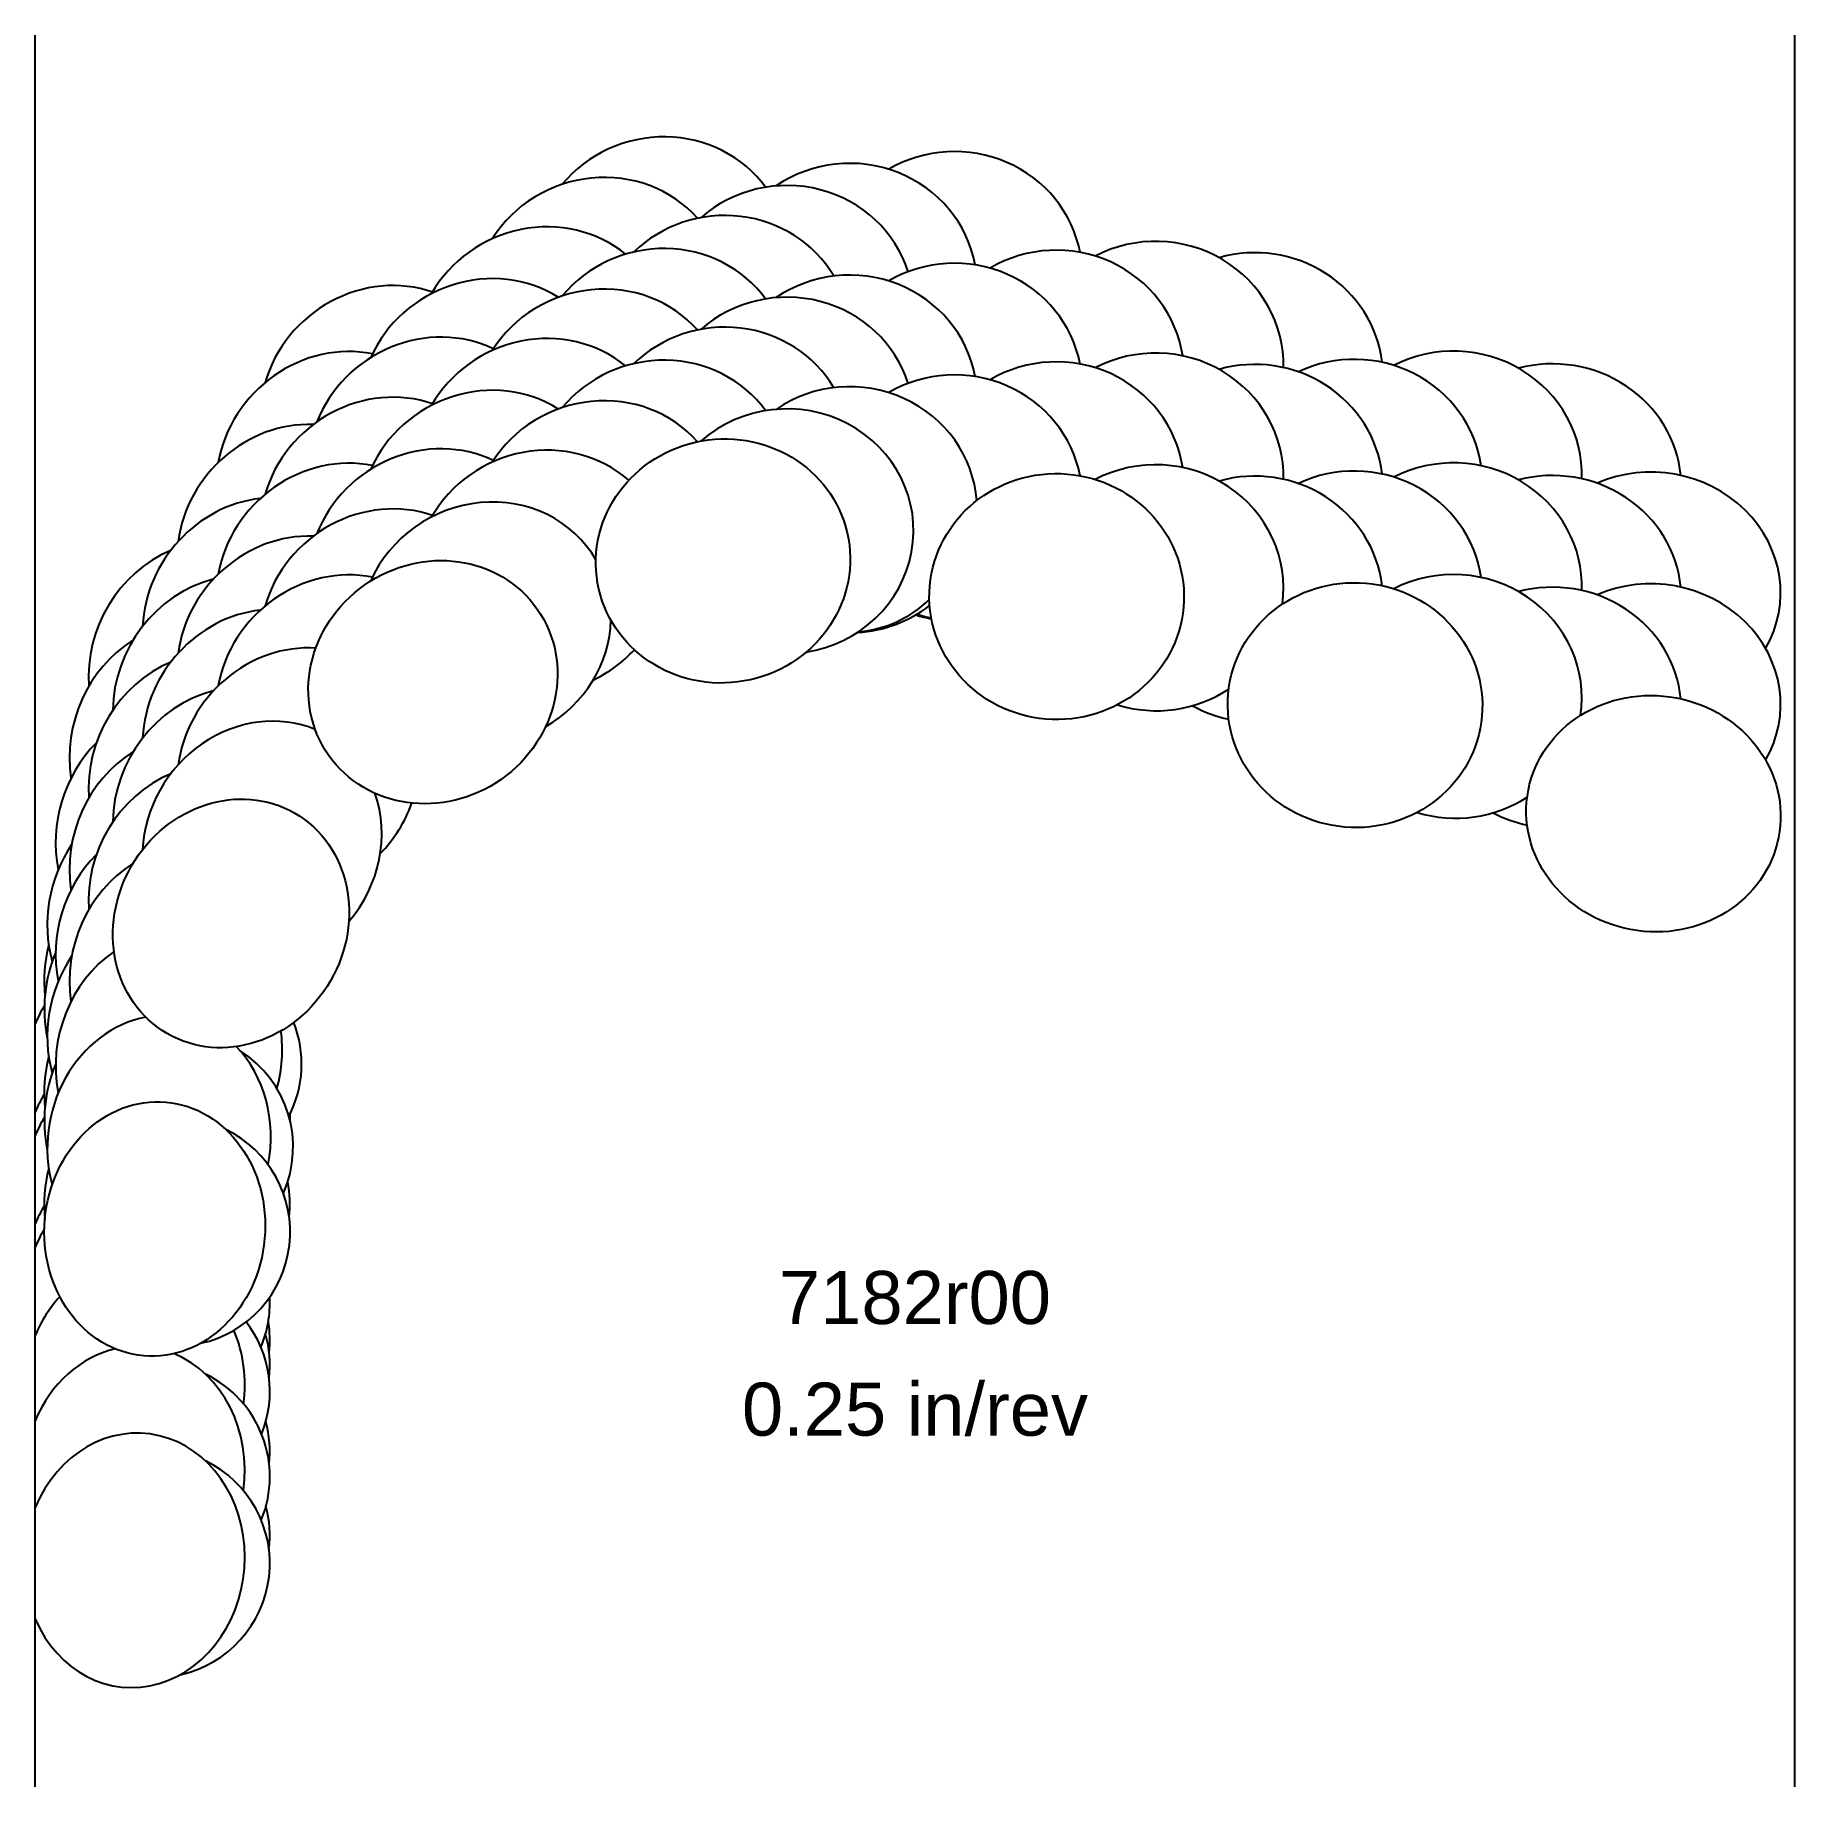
# Model space of a CAD drawing. Header units: inches. Extents: x -3.94 to 0, y -2.88 to 1.04.
import ezdxf
from ezdxf.enums import TextEntityAlignment as Align

# ---------------------------------------------------------------- set-up
doc = ezdxf.new("R2010")
doc.units = ezdxf.units.IN
doc.header["$MEASUREMENT"] = 0
for name, color, linetype, true_color in [('Blade_1', 30, 'Continuous', 0xff7f00), ('Blade_2', 7, 'Continuous', 0xcccc00), ('Blade_3', 7, 'Continuous', 0x00cc00), ('Blade_4', 7, 'Continuous', 0x00cccc), ('Blade_5', 7, 'Continuous', 0x0066cc)]:
    doc.layers.add(name, color=color, linetype=linetype, true_color=true_color)
doc.layers.add('Gage_Line', color=7, linetype='Continuous')
doc.styles.get("Standard").update_dxf_attribs({"font": 'arial.ttf'})

msp = doc.modelspace()

# ---------------------------------------------------------------- linework, layer by layer
at = {"layer": 'Blade_1'}
for centre, major_axis, ratio, start_param, end_param in [((-2.398307, 0.362609), (0.28067, 0.04949), 0.95749737, 6.62973753, 8.46620908), ((-1.651805, 0.282899), (0.284826, -0.009946), 0.96592584, 6.46051945, 8.43660688), ((-2.398307, 0.112609), (0.28067, 0.04949), 0.95749737, 6.62973753, 8.46620908), ((-3.047509, 0.091297), (0.233458, 0.163469), 0.93247225, 6.76934373, 8.47262401), ((-1.651805, 0.032899), (0.284826, -0.009946), 0.96592584, 6.46051945, 8.43660688), ((-0.984003, 0.039799), (0.283915, -0.024839), 0.96126172, 6.50496184, 8.39925257), ((-3.047509, -0.158703), (0.233458, 0.163469), 0.93247225, 6.76934373, 8.47262401), ((-0.316301, -0.203202), (0.282226, -0.039664), 0.92718387, 5.9207526, 8.44201657), ((-0.984003, -0.210201), (0.283915, -0.024839), 0.96126172, 6.50496184, 8.39925257), ((-3.499311, -0.448736), (0.1425, 0.246817), 0.90192125, 7.00324347, 8.41583037), ((-0.316301, -0.453202), (0.282226, -0.039664), 0.92718387, 5.9207526, 8.44201657), ((-3.499311, -0.698736), (0.1425, 0.246817), 0.90192125, 7.00324347, 8.41583037), ((-3.669911, -1.132642), (0.024839, 0.283915), 0.86602544, 7.49769973, 8.18628178), ((-3.669911, -1.382642), (0.024839, 0.283915), 0.86602544, 7.49769973, 8.18628178), ((-3.621912, -1.389557), (0.022225, 0.25403), 1, 4.7920176, 4.85353603), ((-3.621912, -1.639557), (0.022225, 0.25403), 1, 3.44449718, 5.92165815), ((-3.667412, -1.88146), (0.022225, 0.25403), 1, 4.69002836, 4.96254164), ((-3.715411, -2.37449), (0.024839, 0.283915), 0.86602544, 2.12553648, 7.5006052), ((-3.667412, -2.13146), (0.022225, 0.25403), 1, 4.69002836, 5.06741427), ((-3.667412, -2.38146), (0.022225, 0.25403), 1, 3.44383822, 5.92113092)]:
    msp.add_ellipse(centre, major_axis=major_axis, ratio=ratio, start_param=start_param, end_param=end_param, dxfattribs=at)
for centre, major_axis, ratio in [((-2.398307, -0.137391), (0.28067, 0.04949), 0.95749737), ((-1.651805, -0.217101), (0.284826, -0.009946), 0.96592584), ((-3.047509, -0.408703), (0.233458, 0.163469), 0.93247225), ((-0.984003, -0.460201), (0.283915, -0.024839), 0.96126172), ((-0.316301, -0.703202), (0.282226, -0.039664), 0.92718387), ((-3.499311, -0.948736), (0.1425, 0.246817), 0.90192125), ((-3.669911, -1.632642), (0.024839, 0.283915), 0.86602544)]:
    msp.add_ellipse(centre, major_axis=major_axis, ratio=ratio, dxfattribs=at)
at = {"layer": 'Blade_2'}
for centre, major_axis, ratio, start_param, end_param in [((-2.256907, 0.428732), (0.283915, 0.024839), 0.96182565, 6.49331305, 8.50474519), ((-2.929609, 0.222672), (0.246817, 0.1425), 0.93792456, 6.73990249, 8.51569155), ((-2.256907, 0.178732), (0.283915, 0.024839), 0.96182565, 6.49331305, 8.50474519), ((-2.929609, -0.027328), (0.246817, 0.1425), 0.93792456, 6.73990249, 8.51569155), ((-2.256907, -0.071268), (0.283915, 0.024839), 0.96182565, 4.78441469, 8.50474519), ((-3.42971, -0.272829), (0.163469, 0.233458), 0.9084653, 6.95549864, 8.4590823), ((-2.929609, -0.277328), (0.246817, 0.1425), 0.93792456, 6.28371478, 8.51569155), ((-3.42971, -0.522829), (0.163469, 0.233458), 0.9084653, 6.95549864, 8.4590823), ((-2.929609, -0.277328), (0.246817, 0.1425), 0.93792456, 4.7148067, 5.75731412), ((-3.42971, -0.772829), (0.163469, 0.233458), 0.9084653, 6.47985844, 8.4590823), ((-3.42971, -0.772829), (0.163469, 0.233458), 0.9084653, 4.60835972, 5.70905989), ((-3.660311, -0.938769), (0.04949, 0.28067), 0.87362243, 7.38057971, 8.34930329), ((-3.660311, -1.188769), (0.04949, 0.28067), 0.87362243, 7.38057971, 8.34930329), ((-3.660311, -1.438769), (0.04949, 0.28067), 0.87362243, 6.6010175, 8.34930329), ((-3.660311, -1.438769), (0.04949, 0.28067), 0.87362243, 4.68864758, 5.72002156), ((-3.615256, -1.449418), (0.031121, 0.253094), 1, 4.417451, 5.84118215), ((-3.667412, -1.937258), (0.022225, 0.25403), 1, 4.68317479, 5.0746843), ((-3.715411, -2.180307), (0.024839, 0.283915), 0.86602544, 6.55689335, 7.5006052), ((-3.715411, -2.180307), (0.024839, 0.283915), 0.86602544, 4.65400029, 6.0195856), ((-3.667412, -2.187258), (0.022225, 0.25403), 1, 4.40900705, 5.92131299)]:
    msp.add_ellipse(centre, major_axis=major_axis, ratio=ratio, start_param=start_param, end_param=end_param, dxfattribs=at)
at = {"layer": 'Blade_3'}
for centre, major_axis, ratio, start_param, end_param in [((-2.114806, 0.477305), (0.285, 0), 0.96592584, 6.45900219, 8.47050003), ((-2.804508, 0.338676), (0.258298, 0.120446), 0.94315445, 6.71047567, 8.49804333), ((-1.429204, 0.302594), (0.284609, -0.014916), 0.96592584, 6.31172864, 8.40221718), ((-2.114806, 0.227305), (0.285, 0), 0.96592584, 6.45900219, 8.47050003), ((-2.804508, 0.088676), (0.258298, 0.120446), 0.94315445, 6.71047567, 8.49804333), ((-1.429204, 0.052594), (0.284609, -0.014916), 0.96592584, 6.31172864, 8.40221718), ((-0.761402, 0.059493), (0.283439, -0.029791), 0.95630477, 6.34482277, 8.45184254), ((-2.114806, -0.022695), (0.285, 0), 0.96592584, 6.35735884, 8.47050003), ((-3.34911, -0.107205), (0.183194, 0.218323), 0.91479389, 6.90032801, 8.46064091), ((-2.804508, -0.161324), (0.258298, 0.120446), 0.94315445, 6.67530174, 8.49804333), ((-1.429204, -0.197406), (0.284609, -0.014916), 0.96592584, 6.20363409, 8.40221718), ((-0.761402, -0.190507), (0.283439, -0.029791), 0.95630477, 6.34482277, 8.45184254), ((-3.34911, -0.357205), (0.183194, 0.218323), 0.91479389, 6.90032801, 8.46064091), ((-0.761402, -0.440507), (0.283439, -0.029791), 0.95630477, 6.23484576, 8.45184254), ((-2.114806, -0.041409), (0.255, 0), 1, 4.79146638, 5.48568616), ((-2.114806, -0.022695), (0.285, 0), 0.96592584, 4.77328006, 5.39061794), ((-3.34911, -0.607205), (0.183194, 0.218323), 0.91479389, 6.87864824, 8.46064091), ((-2.804508, -0.161324), (0.258298, 0.120446), 0.94315445, 4.72021136, 5.12551355), ((-1.429204, -0.197406), (0.284609, -0.014916), 0.96592584, 4.45398513, 5.36979713), ((-3.638211, -0.749783), (0.073763, 0.275289), 0.88101223, 7.27279001, 8.3654096), ((-0.761402, -0.440507), (0.283439, -0.029791), 0.95630477, 4.51427288, 5.41985573), ((-3.34911, -0.607205), (0.183194, 0.218323), 0.91479389, 4.62870701, 5.1014797), ((-3.638211, -0.999783), (0.073763, 0.275289), 0.88101223, 7.27279001, 8.3654096), ((-3.638211, -1.249783), (0.073763, 0.275289), 0.88101223, 7.08450662, 8.3654096), ((-3.596315, -1.263713), (0.055149, 0.248965), 1, 4.45401226, 5.30485808), ((-3.638211, -1.249783), (0.073763, 0.275289), 0.88101223, 4.6999476, 5.15917295), ((-3.715411, -1.489595), (0.024839, 0.283915), 0.86602544, 7.34149458, 7.5006052), ((-3.715411, -1.739595), (0.024839, 0.283915), 0.86602544, 7.34149458, 7.5006052), ((-3.715411, -1.989595), (0.024839, 0.283915), 0.86602544, 7.12491828, 7.5006052), ((-3.667412, -1.996529), (0.022225, 0.25403), 1, 4.41636062, 5.45615902), ((-3.715411, -1.989595), (0.024839, 0.283915), 0.86602544, 4.66464157, 5.26262286)]:
    msp.add_ellipse(centre, major_axis=major_axis, ratio=ratio, start_param=start_param, end_param=end_param, dxfattribs=at)
at = {"layer": 'Blade_4'}
for centre, major_axis, ratio, start_param, end_param in [((-1.879706, 0.50375), (0.284957, -0.004974), 0.96592584, 6.48256368, 8.41578393), ((-2.673508, 0.449131), (0.267812, 0.097476), 0.94816066, 6.64176174, 8.54000512), ((-1.206604, 0.277149), (0.284306, -0.019881), 0.96592584, 6.46477462, 8.21176276), ((-1.879706, 0.25375), (0.284957, -0.004974), 0.96592584, 6.48256368, 8.41578393), ((-2.673508, 0.199131), (0.267812, 0.097476), 0.94816066, 6.64176174, 8.54000512), ((-3.25811, 0.057355), (0.201525, 0.201525), 0.92090554, 6.83152832, 8.50440021), ((-0.538802, 0.034048), (0.282876, -0.034733), 0.94551859, 6.48648902, 8.2526565), ((-1.879706, 0.00375), (0.284957, -0.004974), 0.96592584, 6.48256368, 8.41578393), ((-1.206604, 0.027149), (0.284306, -0.019881), 0.96592584, 6.46477462, 8.21176276), ((-2.673508, -0.050869), (0.267812, 0.097476), 0.94816066, 6.64176174, 8.54000512), ((-3.25811, -0.192645), (0.201525, 0.201525), 0.92090554, 6.83152832, 8.50440021), ((-1.206604, -0.222851), (0.284306, -0.019881), 0.96592584, 6.46477462, 8.21176276), ((-0.538802, -0.215952), (0.282876, -0.034733), 0.94551859, 6.48648902, 8.2526565), ((-3.25811, -0.442645), (0.201525, 0.201525), 0.92090554, 6.83152832, 8.50440021), ((-0.538802, -0.465952), (0.282876, -0.034733), 0.94551859, 6.48648902, 8.2526565), ((-1.879706, 0.00375), (0.284957, -0.004974), 0.96592584, 4.41737454, 4.54476969), ((-1.879965, -0.015452), (0.254651, -0.013346), 1, 4.42926844, 4.55795503), ((-3.603911, -0.556367), (0.097476, 0.267812), 0.8881931, 7.13528932, 8.40797897), ((-1.206604, -0.222851), (0.284306, -0.019881), 0.96592584, 4.26230226, 4.56697032), ((-3.603911, -0.806367), (0.097476, 0.267812), 0.8881931, 7.13528932, 8.40797897), ((-0.538802, -0.465952), (0.282876, -0.034733), 0.94551859, 4.32958061, 4.61516728), ((-3.603911, -1.056367), (0.097476, 0.267812), 0.8881931, 7.13528932, 8.40797897), ((-3.715411, -1.291839), (0.024839, 0.283915), 0.86602544, 7.33763161, 7.5006052), ((-3.715411, -1.541839), (0.024839, 0.283915), 0.86602544, 7.33763161, 7.5006052), ((-3.715411, -1.791839), (0.024839, 0.283915), 0.86602544, 7.33763161, 7.5006052), ((-3.667412, -1.798755), (0.022225, 0.25403), 1, 4.40142055, 4.85191345)]:
    msp.add_ellipse(centre, major_axis=major_axis, ratio=ratio, start_param=start_param, end_param=end_param, dxfattribs=at)
at = {"layer": 'Blade_5'}
for centre, major_axis, ratio, start_param, end_param in [((-2.537308, 0.53945), (0.275289, 0.073763), 0.95294202, 6.63461698, 8.49413703), ((-2.537308, 0.28945), (0.275289, 0.073763), 0.95294202, 6.63461698, 8.49413703), ((-3.15731, 0.206064), (0.218323, 0.183194), 0.92679879, 6.78901817, 8.48346765), ((-2.537308, 0.03945), (0.275289, 0.073763), 0.95294202, 6.63461698, 8.49413703), ((-3.15731, -0.043936), (0.218323, 0.183194), 0.92679879, 6.78901817, 8.48346765), ((-3.15731, -0.293936), (0.218323, 0.183194), 0.92679879, 6.78901817, 8.48346765), ((-3.557511, -0.373509), (0.120446, 0.258298), 0.89516332, 7.06199593, 8.40903701), ((-3.557511, -0.623509), (0.120446, 0.258298), 0.89516332, 7.06199593, 8.40903701), ((-3.557511, -0.873509), (0.120446, 0.258298), 0.89516332, 7.06199593, 8.40903701), ((-3.670411, -1.07088), (0.024839, 0.283915), 0.86602544, 7.66582651, 8.07272112), ((-3.670411, -1.32088), (0.024839, 0.283915), 0.86602544, 7.66582651, 8.07272112), ((-3.670411, -1.57088), (0.024839, 0.283915), 0.86602544, 7.66582651, 8.07272112), ((-3.622412, -1.577813), (0.022225, 0.25403), 1, 4.68638505, 4.99887587), ((-3.667412, -2.318717), (0.022225, 0.25403), 1, 4.67631769, 5.06036164)]:
    msp.add_ellipse(centre, major_axis=major_axis, ratio=ratio, start_param=start_param, end_param=end_param, dxfattribs=at)
at = {"layer": 'Gage_Line'}
for p, q in [((-3.9375, -2.88146), (-3.9375, 1.03945)), ((0, -2.88146), (0, 1.03945))]:
    msp.add_line(p, q, dxfattribs=at)

# ---------------------------------------------------------------- texts
for s, p in [('7182r00', (-1.96875, -1.786095)), ('0.25 in/rev', (-1.96875, -2.036095))]:
    msp.add_text(s, height=0.11875).set_placement(p, align=Align.MIDDLE_CENTER)

doc.saveas('drawing.dxf')
